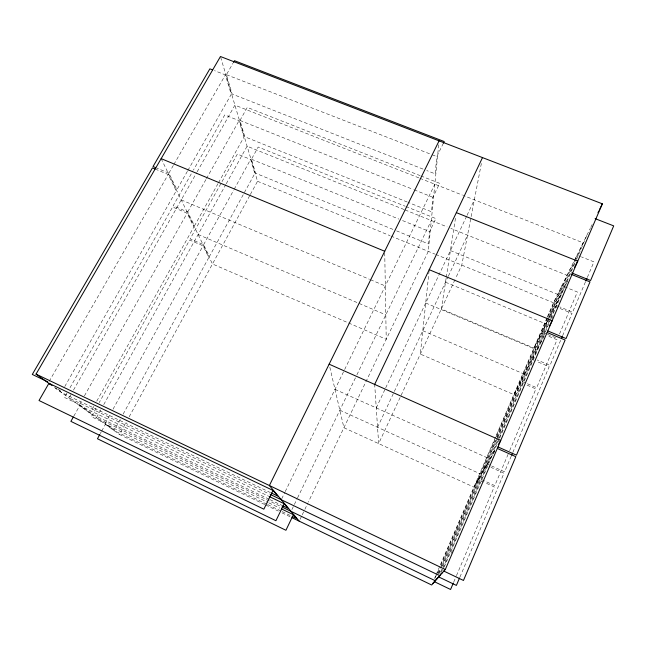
<?xml version="1.0" encoding="UTF-8"?>
<svg xmlns="http://www.w3.org/2000/svg" width="646" height="646" viewBox="0 0 646 646"><rect width="100%" height="100%" fill="white"/><g stroke="black" fill="none" stroke-linecap="round" stroke-linejoin="round"><path stroke-width="0.48" stroke-dasharray="3.23 2.42" d="M405.938 206.526L435.864 218.574L429.606 231.575L428.427 243.889L396.668 230.905M420.909 175.938L439.676 183.343L432.901 197.296L431.512 211.775L408.175 202.408M443.334 143.307L436.817 156.59L435.154 173.863L426.731 170.552M438.699 144.785L428.29 251.375L308.328 502.103M429.106 270.682L420.336 354.081L513.836 394.593L544.36 335.75M446.128 278.248L441.347 308.974L533.935 348.024L547.848 320.424M446.281 277.263L455.583 217.5M481.367 163.486L461.769 265.118L455.39 278.822M459.936 577.072L504.001 473.219L491.13 467.413M511.244 456.149L504.599 471.822L491.727 466.024M512.811 452.458L549.189 366.734L536.6 361.389M560.639 340.337L550.012 365.394L537.278 359.992M562.609 335.702L572.057 313.431L554.971 306.406L532.724 358.062M585.397 281.987L572.598 312.163L560.009 306.987M587.335 277.417L593.932 261.872L581.481 256.914M453.726 582.086L456.084 576.539M456.48 575.618L494.238 486.882L484.5 482.449M508.103 454.3L494.779 485.598L478.856 478.363L475.9 483.515L495.781 437.423M509.67 450.617L535.905 388.949L526.724 385M559.517 333.998L577.387 292L561.923 285.718L548.341 317.218M441.436 572.017L442.631 569.239M443.035 568.31L498.801 438.699M499.205 437.77L583.088 242.823L463.335 195.472M444.214 567.051L492.204 455.478L494.101 452.184M499.205 439.199L492.833 454.009L495.216 449.858M499.6 438.279L540.209 343.866M540.799 342.493L550.691 319.487M551.086 318.567L564.152 288.197M564.717 286.872L576.2 260.185M576.595 259.264L586.883 235.338M451.191 553.42L452.378 550.65M552.128 318.591L553.315 315.829M434.467 578.55L435.662 575.78M436.058 574.851L547.089 317.533M547.485 316.613L553.469 302.756L574.173 260.863M435.21 577.847L436.801 574.157M437.197 573.236L439.183 568.625M440.774 564.943L475.367 484.742L478.306 479.631L483.62 482.045M496.176 436.494L516.065 390.402M516.566 389.239L536.527 342.953M537.02 341.823L547.307 317.969M547.703 317.049L556.416 296.861M437.883 573.39L440.661 566.954M441.057 566.033L478.306 479.631M478.856 478.363L495.199 440.467M496.79 436.769L520.305 382.238L523.058 383.417M547.945 318.147L541.954 332.044L546.548 333.958M438.577 573.39L440.572 568.755M440.968 567.834L496.701 438.505M497.097 437.584L548.43 318.478M548.825 317.557L567.035 275.293L450.819 228.393M438.723 574.27L440.717 569.643M442.316 565.936L483.022 471.443L486.535 465.338L490.209 466.993M497.154 438.626L483.596 470.102L487.132 463.949L532.102 359.483L535.704 361.009M497.557 437.697L527.071 369.189M527.612 367.929L548.745 318.882M549.665 316.734L570.531 268.308M440.507 572.235L442.494 567.624M442.89 566.703L486.535 465.338M575.045 259.773L555.512 305.146L559.105 306.624M575.441 258.844L577.039 255.146L580.592 256.559M454.962 279.734L378.645 443.6L374.68 384.418M377.555 427.305L448.058 276.771M448.356 276.125L467.551 235.144M376.255 407.901L385.291 388.739M385.71 387.834L466.67 216.144M467.042 215.344L474.358 199.832M300.083 519.336L301.819 515.71M302.255 514.805L304.428 510.267M304.864 509.363L307.9 503.016M291.911 509.581L297.16 498.712M297.58 497.84L356.471 375.697M356.907 374.809L431.302 220.52M281.713 498.817L284.797 492.47M285.233 491.574L344.31 370.198M344.665 369.48L434.847 184.207M574.431 260.411L590.315 228.28M590.751 227.4L592.923 223.015M548.301 319.536L567.794 280.776M264.731 504.526L119.526 434.516L126.269 422.145M129.16 416.848L249.865 195.358M250.349 194.486L257.536 181.284L220.738 57.47M120.237 419.407L114.431 430.018L105.233 423.34L91.377 416.678L96.27 407.892M123.144 414.102L208.803 257.576L203.062 245.835L189.658 240.062L99.201 402.62M243.211 194.712L209.377 256.535L203.619 244.689L190.142 238.891L237.357 154.047L250.616 159.433L254.815 173.516L243.695 193.824M203.619 244.689L233.658 190.199M234.143 189.318L250.616 159.433M105.233 423.34L110.095 414.506M113.018 409.209L203.062 245.835M100.291 433.627L101.228 431.916M101.705 431.06L105.476 424.22L268.001 502.443M392.93 229.378L255.614 173.233L251.464 159.231L258.19 147.022L405.002 206.147M100.824 409.879L96.424 417.809L281.042 506.577M103.756 404.59L225.761 184.667M226.245 183.787L247.103 146.19L404.186 209.579M93.823 406.407L90.392 412.56L79.49 404.646L64.487 397.452L66.982 393.067M96.763 401.126L193.848 226.972L187.114 213.18L172.627 207.035L69.469 388.674M217.993 183.666L194.478 225.85L187.72 211.945L173.152 205.767L192.993 170.835M218.477 182.786L243.954 137.097L239.044 120.641L224.743 114.94L193.493 169.963M79.49 404.646L81.961 400.254M84.424 395.869L187.114 213.18M187.72 211.945L205.985 179.467M206.478 178.587L239.044 120.641M73.838 416.113L79.749 405.599L268.752 496.29M407.238 202.028L244.818 136.799L239.973 120.439L247.297 107.389L419.965 175.567M71.02 394.488L69.033 397.993L269.479 494.069M73.499 390.103L196.65 172.692M197.143 171.812L234.91 105.145L418.963 177.925M64.761 386.542L176.229 190.893L168.21 174.485L156.162 169.454M187.38 171.327L176.915 189.69L168.881 173.136L156.558 168M187.873 170.447L231.22 94.373L225.406 74.896L214.44 70.632M168.881 173.136L173.386 165.311M173.879 164.447L225.406 74.896M49.161 381.39L168.21 174.485M422.993 169.082L232.156 94.05L226.423 74.686L232.956 63.316M494.424 451.425L473.914 487.124L343.914 427.733L329.129 364.183M226.423 74.686L431.181 154.394M432.117 154.757L436.817 156.59M419.9 178.296L462.415 195.108M239.973 120.439L413.238 189.464M414.175 189.835L432.901 197.296M405.123 209.958L447.105 226.891M251.464 159.231L398.832 219.075M402.563 220.585L429.606 231.575M450.432 250.575L560.429 295.488M257.536 181.284L390.031 235.669M390.967 236.056L434.798 254.048M435.727 254.427L553.469 302.756M445.514 282.205L546.056 323.985M547.469 334.345L557.579 338.569M544.207 334.362L541.445 333.207L520.87 380.938L536.664 387.721L557.078 339.739L547.881 335.896M181.243 199.889L369.544 279.322M370.473 279.71L385.315 285.968M425.706 303.014L536.987 349.954M198.112 234.514L385.807 314.868M422.799 330.704L524.415 374.204M334.983 389.36L490.056 459.031M487.132 463.949L490.807 465.605M339.836 410.202L481.27 474.325M270.553 492.623L62.04 392.784L55.104 387.762M269.091 499.221L90.642 413.48L79.749 405.599M269.996 499.657L281.769 505.309M268.906 502.879L279.799 508.119M266.814 504.179L114.673 430.874L105.476 424.22M267.719 504.615L281.309 511.164M282.213 511.6L291.265 515.96M265.643 504.962L278.345 511.091M281.979 512.843L291.047 517.212M54.539 387.511L119.526 434.516M57.922 388.981L61.774 391.783M161.153 158.633L212.461 263.988L386.227 339.295L384.733 252.255"/><path stroke-width="0.97" d="M459.54 577.992L456.391 585.413L438.529 576.846M511.632 455.228L512.415 453.387M561.431 338.48L562.214 336.631M585.785 281.075L586.948 278.329M453.33 583.015L450.577 589.483L434.322 581.658L432.82 583.378M440.645 573.866L439.845 575.715L270.383 494.505M291.96 517.656L431.673 585.01L445.312 569.506L602.363 203.829L220.456 56.517L36.023 374.123L50.509 384.604M436.179 578.937L435.388 580.794L281.947 507.013M374.68 384.418L482.505 157.592M281.616 508.991L293.421 514.676L285.92 530.277L97.457 438.763L99.815 434.483M269.657 496.726L284.2 503.702L275.931 520.724L70.882 421.37L73.345 416.993M273.048 490.443L263.859 509.177L39.026 400.52L48.934 383.296L273.048 490.443L277.804 496.096L271.457 493.06M443.334 143.307L444.198 141.539L234.466 60.7L233.456 62.444M439.086 140.844L269.39 485.526L299.219 521.152M597.978 212.687L598.858 210.919M599.73 209.143L602.363 203.829M574.633 267.315L577.742 261.154L456.342 212.631M549.423 325.98L552.185 320.65L429.21 269.697M498.316 444.658L500.739 440.435L329.129 364.183M436.728 578.905L437.923 577.532M441.436 573.503L442.542 572.243M595.087 218.623L613.7 225.874L590.597 280.517L571.75 272.935M212.615 69.913L209.869 68.847L153.037 166.531L155.678 167.637M571.161 274.3L590.008 281.898L566.058 338.544L547.881 330.97M161.153 158.633L384.717 251.262M547.186 332.529L565.145 340.022L516.461 455.155L498.042 446.951M155.242 169.066L152.456 167.903L32.3 374.438L47.756 381.826M497.388 448.469L515.815 456.698L463.473 580.463L443.64 570.983M36.023 374.123L445.312 569.506M282.673 505.745L288.108 508.362L284.2 503.702M292.17 516.396L296.7 518.577L293.421 514.676M48.934 383.296L52.019 385.525"/></g></svg>
